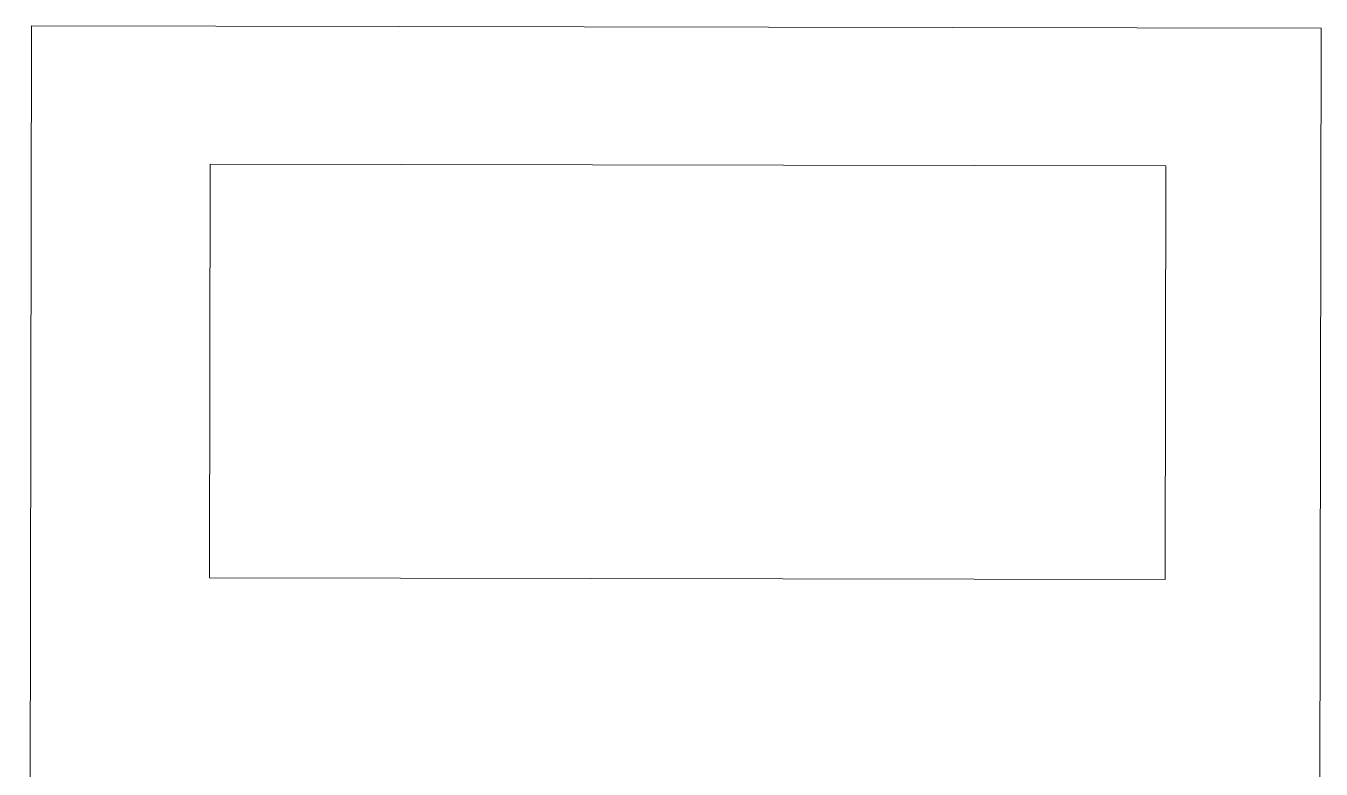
# Model space of a CAD drawing. Header units: millimetres. Extents: x -160614 to 59925, y -157025 to 0.
# Drawn here: x -34076.7 to -33906, y -115094.9 to -114997 of the extents above; entities that cross this region are included whole.
import ezdxf

# ---------------------------------------------------------------- set-up
doc = ezdxf.new("R2010")
doc.units = ezdxf.units.MM
doc.header["$LTSCALE"] = 8
for name, color, linetype, lineweight in [('72_EGR_EQP_TAG', 9, 'Continuous', 5), ('LOADING', 9, 'Continuous', 5), ('TME-MEDICAL EQUIPMENT', 9, 'Continuous', 13)]:
    doc.layers.add(name, color=color, linetype=linetype, lineweight=lineweight)

# ---------------------------------------------------------------- blocks, each defined once
blk = doc.blocks.new('workstation')
at = {"layer": 'LOADING'}
for p, q in [((2827.457, -1004.855, 0), (2827.383, -1049.855, 0)), ((2844.457, -1004.883, 0), (2844.383, -1049.883, 0)), ((2829.429, -1048.04, 0), (2829.438, -1042.588, 0)), ((2829.438, -1042.588, 0), (2842.037, -1042.609, 0)), ((2842.037, -1042.609, 0), (2842.028, -1048.061, 0)), ((2842.028, -1048.061, 0), (2829.429, -1048.04, 0)), ((2827.383, -1049.855, 0), (2844.383, -1049.883, 0))]:
    blk.add_line(p, q, dxfattribs=at)
blk = doc.blocks.new('1stF')
at = {"layer": 'TME-MEDICAL EQUIPMENT', "color": 9, "xscale": 10, "yscale": 10, "zscale": 10, "rotation": 180}
blk.add_blockref('workstation', (-5632.12, -125495.84, 0), dxfattribs=at)

msp = doc.modelspace()

# ---------------------------------------------------------------- block references
at = {"layer": '72_EGR_EQP_TAG'}
msp.add_blockref('1stF', (0, 0), dxfattribs=at)

doc.saveas('drawing.dxf')
